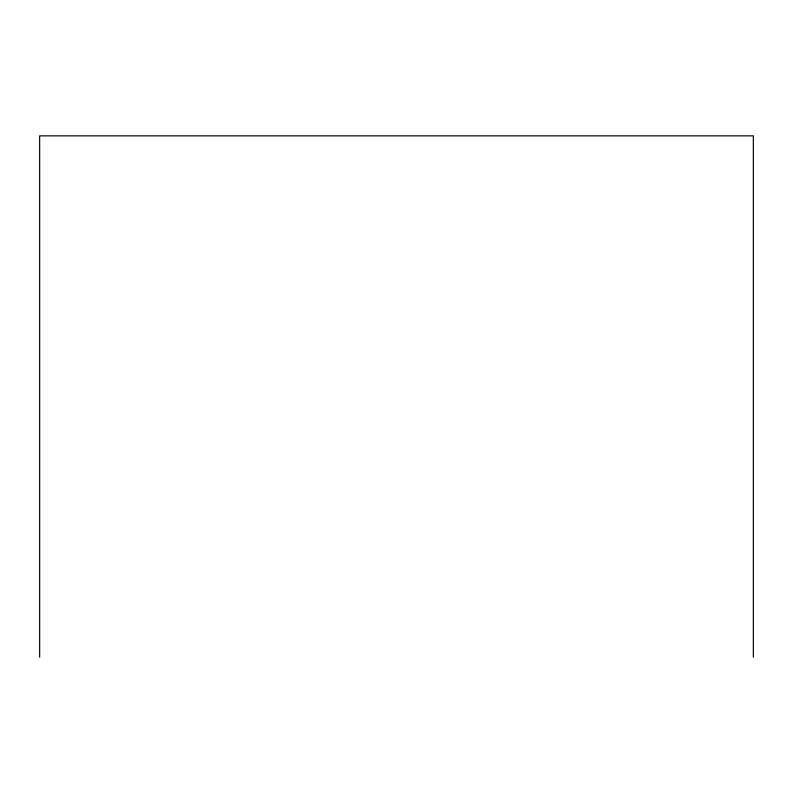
<?xml version="1.0" encoding="UTF-8"?>
<svg xmlns="http://www.w3.org/2000/svg" width="793" height="793" viewBox="0 0 793 793"><rect width="100%" height="100%" fill="white"/><g stroke="black" fill="none" stroke-linecap="round" stroke-linejoin="round"><path stroke-width="1.19" d="M753.35 657.149L753.35 135.851L39.65 135.851L39.65 657.149"/></g></svg>
